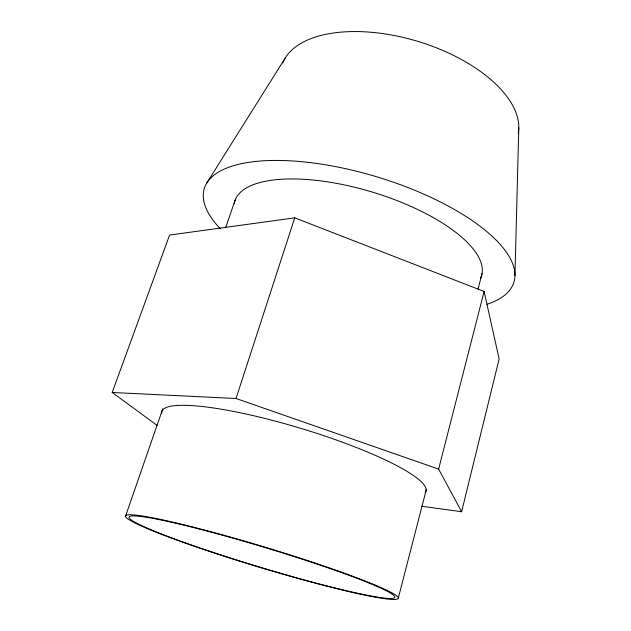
<?xml version="1.0" encoding="UTF-8"?>
<svg xmlns="http://www.w3.org/2000/svg" width="631" height="631" viewBox="0 0 631 631"><rect width="100%" height="100%" fill="white"/><g stroke="black" fill="none" stroke-linecap="round" stroke-linejoin="round"><path stroke-width="0.95" d="M514.951 275.487L518.792 127.77M421.666 506.243L461.616 511.733L499.145 358.968L484.103 291.475L294.748 217.837L169.581 235.063L112.208 392.474L157.072 425.373M461.616 511.733L438.632 469.101L484.103 291.475M398.335 597.959L426.398 489.23M478.093 288.943L482.037 273.68M112.208 392.474L236.026 398.5L294.748 217.837M125.679 515.772L162.743 408.904M225.598 227.688L235.268 199.806M206.511 183.471L285.046 58.32M236.026 398.5L438.632 469.101M220.148 228.603A161.749 61.152 16.8 0 1 266.779 160.637A161.749 61.152 16.8 0 1 467.902 217.703A161.749 61.152 16.8 0 1 486.958 304.308M282.759 62.934A123.045 62.469 16.8 0 1 416.775 41.054A123.045 62.469 16.8 0 1 518.288 133.038M234.18 203.852A128.89 48.54 16.8 0 1 372.519 192.132A128.89 48.54 16.8 0 1 480.467 278.484M161.717 413.408A137.937 23.97 16.8 0 1 300.056 428.126A137.937 23.97 16.8 0 1 425.168 492.653M182.895 542.258A142.432 10.411 16.8 0 0 397.727 598.906A142.432 10.411 16.8 0 0 205.241 530.214A142.432 10.411 16.8 0 0 182.895 542.258M185.238 542.818A138.812 10.143 16.8 0 0 394.304 597.888A138.812 10.143 16.8 0 0 206.258 530.86A138.812 10.143 16.8 0 0 185.238 542.818"/></g></svg>
